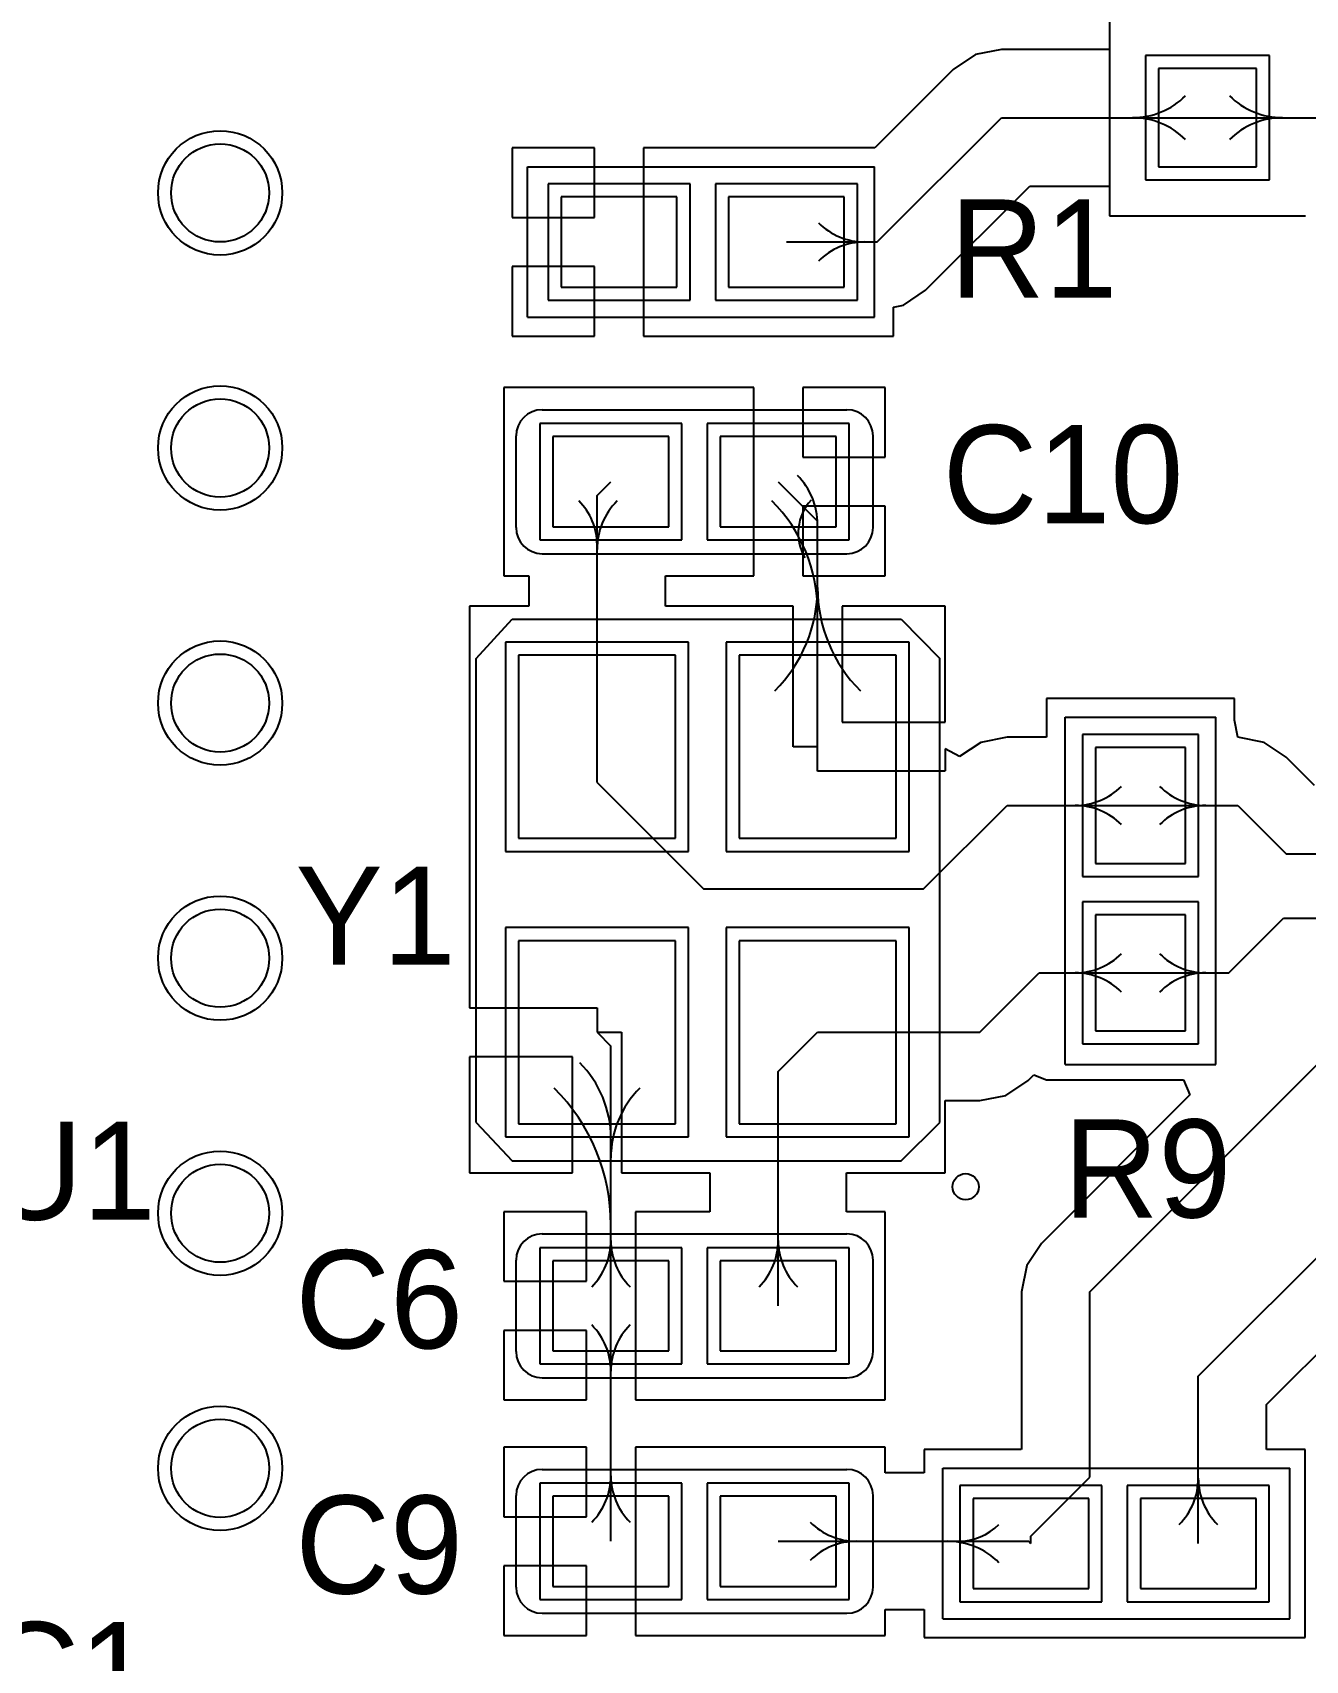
# Model space of a CAD drawing. Extents: x 99 to 149, y 18 to 126.
# Drawn here: x 107.84 to 117.73, y 89.73 to 102.37 of the extents above; entities that cross this region are included whole.
import ezdxf

# ---------------------------------------------------------------- set-up
doc = ezdxf.new("R2010")
doc.units = 0
doc.layers.get('0').update_dxf_attribs({"linetype": 'CONTINUOUS'})
for name, color, linetype in [('BOTTOMLAYER', 5, 'CONTINUOUS'), ('MECHANICAL16', 56, 'CONTINUOUS'), ('TOPLAYER', 1, 'CONTINUOUS'), ('TOPOVERLAY', 2, 'CONTINUOUS'), ('TOPSOLDER', 216, 'CONTINUOUS')]:
    doc.layers.add(name, color=color, linetype=linetype)

# ---------------------------------------------------------------- blocks, each defined once
blk = doc.blocks.new('R0402_5')
at = {"layer": 'TOPLAYER'}
for p, q in [((-0.850001, 0.349999), (-1.749999, 0.349999)), ((-1.749999, 0.349999), (-1.749999, -0.349999)), ((-0.850001, -0.349999), (-0.850001, 0.349999)), ((0.449999, 0.349999), (-0.449999, 0.349999)), ((-0.449999, 0.349999), (-0.449999, -0.349999)), ((0.449999, -0.349999), (0.449999, 0.349999)), ((-1.749999, -0.349999), (-0.850001, -0.349999)), ((-0.449999, -0.349999), (0.449999, -0.349999))]:
    blk.add_line(p, q, dxfattribs=at)
at = {"layer": 'TOPOVERLAY'}
for p, q in [((-2.011197, 0.5842), (-2.011197, -0.5842)), ((-2.011197, 0.5842), (0.6812, 0.5842)), ((0.6812, 0.5842), (0.6858, 0.5842)), ((0.6858, 0.5842), (0.6858, -0.5842)), ((-2.011197, -0.5842), (-1.9812, -0.5842)), ((-1.9812, -0.5842), (0.6858, -0.5842))]:
    blk.add_line(p, q, dxfattribs=at)
at = {"layer": 'TOPSOLDER'}
for p, q in [((-0.748401, 0.451599), (-1.851599, 0.451599)), ((-1.851599, 0.451599), (-1.851599, -0.451599)), ((-0.748401, -0.451599), (-0.748401, 0.451599)), ((0.551599, 0.451599), (-0.551599, 0.451599)), ((-0.551599, 0.451599), (-0.551599, -0.451599)), ((0.551599, -0.451599), (0.551599, 0.451599)), ((-1.851599, -0.451599), (-0.748401, -0.451599)), ((-0.551599, -0.451599), (0.551599, -0.451599))]:
    blk.add_line(p, q, dxfattribs=at)
blk = doc.blocks.new('OSCILLATOR_3_2X2_5_6')
at = {"layer": 'MECHANICAL16'}
for p, q in [((-1.506802, 2.108802), (-1.806799, 1.8088)), ((1.5172, 2.108802), (-1.506802, 2.108802)), ((1.7966, 1.8088), (1.5172, 2.108802)), ((-1.806799, 1.8088), (-1.806799, -1.794599)), ((1.7966, 1.8088), (1.7966, -1.794599)), ((-1.506799, -2.099399), (-1.806799, -1.794599)), ((1.7966, -1.794599), (1.5172, -2.099401)), ((1.5172, -2.099401), (-1.506799, -2.099399))]:
    blk.add_line(p, q, dxfattribs=at)
at = {"layer": 'TOPLAYER'}
for p, q in [((-0.2472, 1.820001), (-1.4664, 1.820001)), ((-1.4664, 1.820001), (-1.4664, 0.397601)), ((-0.2472, 0.397601), (-0.2472, 1.820001)), ((1.4664, 1.820001), (0.2472, 1.820001)), ((0.2472, 1.820001), (0.2472, 0.397601)), ((1.4664, 0.397601), (1.4664, 1.820001)), ((-1.4664, 0.397601), (-0.2472, 0.397601)), ((0.2472, 0.397601), (1.4664, 0.397601)), ((-0.247198, -0.397599), (-1.466398, -0.397599)), ((-1.466398, -0.397599), (-1.466398, -1.819999)), ((-0.247198, -1.819999), (-0.247198, -0.397599)), ((1.4664, -0.397596), (0.2472, -0.397596)), ((0.2472, -0.397596), (0.2472, -1.819996)), ((1.4664, -1.819996), (1.4664, -0.397596)), ((-1.466398, -1.819999), (-0.247198, -1.819999)), ((0.2472, -1.819996), (1.4664, -1.819996))]:
    blk.add_line(p, q, dxfattribs=at)
at = {"layer": 'TOPOVERLAY'}
for p, q in [((-1.506802, 2.108802), (-1.806799, 1.8088)), ((1.5172, 2.108802), (-1.506802, 2.108802)), ((1.7966, 1.8088), (1.5172, 2.108802)), ((-1.806799, 1.8088), (-1.806799, -1.794599)), ((1.7966, 1.8088), (1.7966, -1.794599)), ((-1.506799, -2.099399), (-1.806799, -1.794599)), ((1.7966, -1.794599), (1.5172, -2.099401)), ((1.5172, -2.099401), (-1.506799, -2.099399))]:
    blk.add_line(p, q, dxfattribs=at)
blk.add_circle((-2.006801, 2.308802), 0.1016, dxfattribs=at)
at = {"layer": 'TOPSOLDER'}
for p, q in [((-0.1456, 1.921601), (-1.568, 1.921601)), ((-1.568, 1.921601), (-1.568, 0.296001)), ((-0.1456, 0.296001), (-0.1456, 1.921601)), ((1.568, 1.921601), (0.1456, 1.921601)), ((0.1456, 1.921601), (0.1456, 0.296001)), ((1.568, 0.296001), (1.568, 1.921601)), ((-1.568, 0.296001), (-0.1456, 0.296001)), ((0.1456, 0.296001), (1.568, 0.296001)), ((-0.145598, -0.295999), (-1.567998, -0.295999)), ((-1.567998, -0.295999), (-1.567998, -1.921599)), ((-0.145598, -1.921599), (-0.145598, -0.295999)), ((1.568, -0.295996), (0.1456, -0.295996)), ((0.1456, -0.295996), (0.1456, -1.921596)), ((1.568, -1.921596), (1.568, -0.295996)), ((-1.567998, -1.921599), (-0.145598, -1.921599)), ((0.1456, -1.921596), (1.568, -1.921596))]:
    blk.add_line(p, q, dxfattribs=at)
blk = doc.blocks.new('R0402_19')
at = {"layer": 'TOPLAYER'}
for p, q in [((-0.850001, 0.349999), (-1.749999, 0.349999)), ((-1.749999, 0.349999), (-1.749999, -0.349999)), ((-0.850001, -0.349999), (-0.850001, 0.349999)), ((0.449999, 0.349999), (-0.449999, 0.349999)), ((-0.449999, 0.349999), (-0.449999, -0.349999)), ((0.449999, -0.349999), (0.449999, 0.349999)), ((-1.749999, -0.349999), (-0.850001, -0.349999)), ((-0.449999, -0.349999), (0.449999, -0.349999))]:
    blk.add_line(p, q, dxfattribs=at)
at = {"layer": 'TOPOVERLAY'}
for p, q in [((-2.011197, 0.5842), (-2.011197, -0.5842)), ((0.6812, 0.5842), (-2.011197, 0.5842)), ((0.6858, 0.5842), (0.6812, 0.5842)), ((0.6858, 0.5842), (0.6858, -0.5842)), ((-1.9812, -0.5842), (-2.011197, -0.5842)), ((0.6858, -0.5842), (-1.9812, -0.5842))]:
    blk.add_line(p, q, dxfattribs=at)
at = {"layer": 'TOPSOLDER'}
for p, q in [((-0.748401, 0.451599), (-1.851599, 0.451599)), ((-1.851599, 0.451599), (-1.851599, -0.451599)), ((-0.748401, -0.451599), (-0.748401, 0.451599)), ((0.551599, 0.451599), (-0.551599, 0.451599)), ((-0.551599, 0.451599), (-0.551599, -0.451599)), ((0.551599, -0.451599), (0.551599, 0.451599)), ((-1.851599, -0.451599), (-0.748401, -0.451599)), ((-0.551599, -0.451599), (0.551599, -0.451599))]:
    blk.add_line(p, q, dxfattribs=at)
blk = doc.blocks.new('R0402_23')
at = {"layer": 'TOPLAYER'}
for p, q in [((-0.850001, 0.349999), (-1.749999, 0.349999)), ((-1.749999, 0.349999), (-1.749999, -0.349999)), ((-0.850001, -0.349999), (-0.850001, 0.349999)), ((0.449999, 0.349999), (-0.449999, 0.349999)), ((-0.449999, 0.349999), (-0.449999, -0.349999)), ((0.449999, -0.349999), (0.449999, 0.349999)), ((-1.749999, -0.349999), (-0.850001, -0.349999)), ((-0.449999, -0.349999), (0.449999, -0.349999))]:
    blk.add_line(p, q, dxfattribs=at)
at = {"layer": 'TOPOVERLAY'}
for p, q in [((-2.0112, -0.5842), (-2.0112, 0.5842)), ((-2.0112, 0.5842), (0.6812, 0.5842)), ((0.6812, 0.5842), (0.6858, 0.5842)), ((0.6858, -0.5842), (0.6858, 0.5842)), ((-2.0112, -0.5842), (-1.9812, -0.5842)), ((-1.9812, -0.5842), (0.6858, -0.5842))]:
    blk.add_line(p, q, dxfattribs=at)
at = {"layer": 'TOPSOLDER'}
for p, q in [((-0.748401, 0.451599), (-1.851599, 0.451599)), ((-1.851599, 0.451599), (-1.851599, -0.451599)), ((-0.748401, -0.451599), (-0.748401, 0.451599)), ((0.551599, 0.451599), (-0.551599, 0.451599)), ((-0.551599, 0.451599), (-0.551599, -0.451599)), ((0.551599, -0.451599), (0.551599, 0.451599)), ((-1.851599, -0.451599), (-0.748401, -0.451599)), ((-0.551599, -0.451599), (0.551599, -0.451599))]:
    blk.add_line(p, q, dxfattribs=at)
blk = doc.blocks.new('C0402_34')
at = {"layer": 'TOPLAYER'}
for p, q in [((-0.850001, 0.349999), (-1.749999, 0.349999)), ((-1.749999, 0.349999), (-1.749999, -0.349999)), ((-0.850001, -0.349999), (-0.850001, 0.349999)), ((0.449999, 0.349999), (-0.449999, 0.349999)), ((-0.449999, 0.349999), (-0.449999, -0.349999)), ((0.449999, -0.349999), (0.449999, 0.349999)), ((-1.749999, -0.349999), (-0.850001, -0.349999)), ((-0.449999, -0.349999), (0.449999, -0.349999))]:
    blk.add_line(p, q, dxfattribs=at)
at = {"layer": 'TOPOVERLAY'}
for p, q in [((-1.8334, 0.5588), (0.5334, 0.5588)), ((-2.0366, -0.3556), (-2.0366, 0.3556)), ((0.7366, -0.3556), (0.7366, 0.3556)), ((-1.8334, -0.5588), (0.5334, -0.5588))]:
    blk.add_line(p, q, dxfattribs=at)
for centre, start, end in [((-1.8334, 0.355597), -270, -180), ((0.533397, 0.3556), -360, -270), ((-1.8334, -0.355597), -180, -90), ((0.533397, -0.3556), -90, 0)]:
    blk.add_arc(centre, 0.2032, start, end, dxfattribs=at)
at = {"layer": 'TOPSOLDER'}
for p, q in [((-0.748401, 0.451599), (-1.851599, 0.451599)), ((-1.851599, 0.451599), (-1.851599, -0.451599)), ((-0.748401, -0.451599), (-0.748401, 0.451599)), ((0.551599, 0.451599), (-0.551599, 0.451599)), ((-0.551599, 0.451599), (-0.551599, -0.451599)), ((0.551599, -0.451599), (0.551599, 0.451599)), ((-1.851599, -0.451599), (-0.748401, -0.451599)), ((-0.551599, -0.451599), (0.551599, -0.451599))]:
    blk.add_line(p, q, dxfattribs=at)
blk = doc.blocks.new('C0402_35')
at = {"layer": 'TOPLAYER'}
for p, q in [((-0.850001, 0.349999), (-1.749999, 0.349999)), ((-1.749999, 0.349999), (-1.749999, -0.349999)), ((-0.850001, -0.349999), (-0.850001, 0.349999)), ((0.449999, 0.349999), (-0.449999, 0.349999)), ((-0.449999, 0.349999), (-0.449999, -0.349999)), ((0.449999, -0.349999), (0.449999, 0.349999)), ((-1.749999, -0.349999), (-0.850001, -0.349999)), ((-0.449999, -0.349999), (0.449999, -0.349999))]:
    blk.add_line(p, q, dxfattribs=at)
at = {"layer": 'TOPOVERLAY'}
for p, q in [((0.5334, 0.5588), (-1.8334, 0.5588)), ((-2.0366, 0.3556), (-2.0366, -0.3556)), ((0.7366, 0.3556), (0.7366, -0.3556)), ((0.5334, -0.5588), (-1.8334, -0.5588))]:
    blk.add_line(p, q, dxfattribs=at)
for centre, start, end in [((-1.8334, 0.355597), 90, 180), ((0.533397, 0.3556), 0, 90), ((-1.8334, -0.355597), -180, -90), ((0.533397, -0.3556), -90, 0)]:
    blk.add_arc(centre, 0.2032, start, end, dxfattribs=at)
at = {"layer": 'TOPSOLDER'}
for p, q in [((-0.748401, 0.451599), (-1.851599, 0.451599)), ((-1.851599, 0.451599), (-1.851599, -0.451599)), ((-0.748401, -0.451599), (-0.748401, 0.451599)), ((0.551599, 0.451599), (-0.551599, 0.451599)), ((-0.551599, 0.451599), (-0.551599, -0.451599)), ((0.551599, -0.451599), (0.551599, 0.451599)), ((-1.851599, -0.451599), (-0.748401, -0.451599)), ((-0.551599, -0.451599), (0.551599, -0.451599))]:
    blk.add_line(p, q, dxfattribs=at)
blk = doc.blocks.new('C0402_37')
at = {"layer": 'TOPLAYER'}
for p, q in [((-0.850001, 0.349999), (-1.749999, 0.349999)), ((-1.749999, 0.349999), (-1.749999, -0.349999)), ((-0.850001, -0.349999), (-0.850001, 0.349999)), ((0.449999, 0.349999), (-0.449999, 0.349999)), ((-0.449999, 0.349999), (-0.449999, -0.349999)), ((0.449999, -0.349999), (0.449999, 0.349999)), ((-1.749999, -0.349999), (-0.850001, -0.349999)), ((-0.449999, -0.349999), (0.449999, -0.349999))]:
    blk.add_line(p, q, dxfattribs=at)
at = {"layer": 'TOPOVERLAY'}
for p, q in [((0.5334, 0.5588), (-1.8334, 0.5588)), ((-2.0366, 0.3556), (-2.0366, -0.3556)), ((0.7366, 0.3556), (0.7366, -0.3556)), ((0.5334, -0.5588), (-1.8334, -0.5588))]:
    blk.add_line(p, q, dxfattribs=at)
for centre, start, end in [((-1.8334, 0.355597), 90, 180), ((0.533397, 0.3556), 0, 90), ((-1.8334, -0.355597), -180, -90), ((0.533397, -0.3556), -90, 0)]:
    blk.add_arc(centre, 0.2032, start, end, dxfattribs=at)
at = {"layer": 'TOPSOLDER'}
for p, q in [((-0.748401, 0.451599), (-1.851599, 0.451599)), ((-1.851599, 0.451599), (-1.851599, -0.451599)), ((-0.748401, -0.451599), (-0.748401, 0.451599)), ((0.551599, 0.451599), (-0.551599, 0.451599)), ((-0.551599, 0.451599), (-0.551599, -0.451599)), ((0.551599, -0.451599), (0.551599, 0.451599)), ((-1.851599, -0.451599), (-0.748401, -0.451599)), ((-0.551599, -0.451599), (0.551599, -0.451599))]:
    blk.add_line(p, q, dxfattribs=at)

msp = doc.modelspace()

# ---------------------------------------------------------------- linework, layer by layer
at = {"layer": 'BOTTOMLAYER'}
for p, q in [((116.205, 102.471601), (116.205, 100.947601)), ((116.586, 102.090601), (116.586, 101.328601)), ((117.348, 102.090601), (116.586, 102.090601)), ((117.348, 101.328601), (117.348, 102.090601)), ((116.586, 101.328601), (117.348, 101.328601)), ((116.205, 100.947601), (117.729, 100.947601))]:
    msp.add_line(p, q, dxfattribs=at)
for centre in [(109.2962, 101.125401), (109.2962, 99.144201), (109.2962, 97.163001), (109.2962, 95.181801), (109.2962, 93.200601), (109.2962, 91.219401)]:
    msp.add_circle(centre, 0.381, dxfattribs=at)
at = {"layer": 'TOPLAYER'}
for p, q in [((116.205, 102.471601), (116.205, 102.240502)), ((115.163633, 102.20009), (114.991396, 102.085005)), ((115.3668, 102.240502), (115.163633, 102.20009)), ((116.205, 102.240502), (115.3668, 102.240502)), ((114.991396, 102.085005), (114.381791, 101.4754)), ((116.586, 102.090601), (116.586, 101.328601)), ((117.348, 102.090601), (116.586, 102.090601)), ((117.348, 101.328601), (117.348, 102.090601)), ((114.4016, 100.744401), (115.3668, 101.709601)), ((115.3668, 101.709601), (122.8598, 101.709601)), ((112.204599, 101.4754), (111.5641, 101.4754)), ((111.5641, 101.4754), (111.5641, 100.934901)), ((112.204599, 100.934901), (112.204599, 101.4754)), ((114.381791, 101.4754), (112.585599, 101.4754)), ((112.585599, 101.4754), (112.585599, 100.744147)), ((116.586, 101.328601), (117.348, 101.328601)), ((114.777004, 100.368997), (115.586708, 101.1787)), ((115.586708, 101.1787), (116.205, 101.1787)), ((116.205, 101.1787), (116.205, 100.947601)), ((111.5641, 100.934901), (112.204599, 100.934901)), ((116.205, 100.947601), (117.729, 100.947601)), ((112.585599, 100.744147), (112.585599, 100.013402)), ((113.695099, 100.744401), (114.4016, 100.744401)), ((112.204599, 100.553901), (111.5641, 100.553901)), ((111.5641, 100.553901), (111.5641, 100.013402)), ((112.204599, 100.013402), (112.204599, 100.553901)), ((114.604767, 100.253912), (114.777004, 100.368997)), ((114.526098, 100.238263), (114.604767, 100.253912)), ((114.526098, 100.013402), (114.526098, 100.238263)), ((111.5641, 100.013402), (112.204599, 100.013402)), ((112.585599, 100.013402), (114.526098, 100.013402)), ((113.441099, 99.613199), (111.5006, 99.613199)), ((111.5006, 99.613199), (111.5006, 98.151201)), ((113.441099, 98.881946), (113.441099, 99.613199)), ((114.462598, 99.613199), (113.822099, 99.613199)), ((113.822099, 99.613199), (113.822099, 99.0727)), ((114.462598, 99.0727), (114.462598, 99.613199)), ((113.822099, 99.0727), (114.462598, 99.0727)), ((112.224, 98.774601), (112.331599, 98.8822)), ((113.441099, 98.151201), (113.441099, 98.881946)), ((113.631599, 98.8822), (113.937598, 98.576201)), ((112.224, 96.823997), (112.224, 98.774601)), ((114.462598, 98.6917), (113.822099, 98.6917)), ((113.822099, 98.6917), (113.822099, 98.151201)), ((114.462598, 98.151201), (114.462598, 98.6917)), ((113.937598, 96.824), (113.937598, 98.576201)), ((111.5006, 98.151201), (111.693099, 98.151201)), ((111.693099, 98.151201), (111.693099, 97.916197)), ((112.7549, 97.916197), (112.7549, 98.151201)), ((112.7549, 98.151201), (113.441099, 98.151201)), ((113.822099, 98.151201), (114.462598, 98.151201)), ((111.693099, 97.916197), (111.2334, 97.916197)), ((111.2334, 97.916197), (111.2334, 95.7318)), ((112.946998, 97.916197), (112.7549, 97.916197)), ((113.747098, 97.9162), (112.946998, 97.9162)), ((112.946998, 97.9162), (112.946998, 97.916197)), ((113.747098, 96.823746), (113.747098, 97.9162)), ((114.928198, 97.9162), (114.128098, 97.9162)), ((114.128098, 97.9162), (114.128098, 97.0145)), ((114.928198, 97.0145), (114.928198, 97.9162)), ((117.177396, 97.198599), (115.715397, 97.198599)), ((115.715397, 97.198599), (115.715397, 96.898501)), ((117.177396, 97.029532), (117.177396, 97.198599)), ((114.128098, 97.0145), (114.928198, 97.0145)), ((117.203604, 96.898503), (117.177396, 97.029532)), ((115.206432, 96.858089), (115.040204, 96.74702)), ((115.409599, 96.898503), (115.206432, 96.858089)), ((115.409612, 96.898501), (115.409599, 96.898503)), ((115.715397, 96.898501), (115.409612, 96.898501)), ((117.406768, 96.858089), (117.203604, 96.898503)), ((117.579005, 96.743004), (117.406768, 96.858089)), ((112.224, 96.546601), (112.224, 96.823997)), ((113.937344, 96.823746), (113.747098, 96.823746)), ((113.937344, 96.6335), (113.937344, 96.823746)), ((115.040204, 96.74702), (114.928249, 96.80686)), ((114.928249, 96.80686), (114.928249, 96.637132)), ((117.797905, 96.524105), (117.579005, 96.743004)), ((114.924616, 96.6335), (113.937344, 96.6335)), ((114.928249, 96.637132), (114.924616, 96.6335)), ((112.224, 96.546601), (113.051501, 95.7191)), ((114.761099, 95.7191), (115.409599, 96.3676)), ((115.409599, 96.3676), (116.446397, 96.3676)), ((116.446397, 96.3676), (117.203601, 96.3676)), ((117.203601, 96.3676), (117.577997, 95.993204)), ((117.577997, 95.993204), (119.875399, 95.993204)), ((111.233397, 95.731802), (111.233394, 95.698594)), ((111.2334, 95.7318), (111.233397, 95.731802)), ((113.051501, 95.7191), (114.761099, 95.7191)), ((111.233394, 95.698594), (111.2334, 95.698594)), ((111.2334, 95.698594), (111.2334, 94.7969)), ((117.132199, 95.0676), (117.557804, 95.493205)), ((117.557804, 95.493205), (119.875399, 95.493205)), ((115.197799, 94.6064), (115.658999, 95.0676)), ((115.658999, 95.0676), (116.446397, 95.0676)), ((116.0526, 92.591001), (118.454805, 94.993206)), ((116.446397, 95.0676), (117.132199, 95.0676)), ((111.2334, 94.7969), (112.224254, 94.7969)), ((112.224254, 94.7969), (112.224254, 94.606654)), ((112.224, 94.6064), (112.331599, 94.4988)), ((112.224254, 94.606654), (112.4145, 94.606654)), ((112.4145, 94.606654), (112.4145, 93.5142)), ((113.631599, 94.300398), (113.9376, 94.6064)), ((113.9376, 94.6064), (115.197799, 94.6064)), ((112.331599, 92.4814), (112.331599, 94.4988)), ((112.0335, 94.4159), (111.2334, 94.4159)), ((111.2334, 94.4159), (111.2334, 93.5142)), ((112.0335, 93.5142), (112.0335, 94.4159)), ((113.631599, 92.4814), (113.631599, 94.300398)), ((115.400966, 94.11591), (115.573203, 94.230995)), ((115.573203, 94.230995), (115.618814, 94.276606)), ((115.618814, 94.276606), (115.715397, 94.236598)), ((115.715397, 94.236596), (115.715402, 94.236601)), ((115.715397, 94.236598), (115.715397, 94.236596)), ((115.715402, 94.236601), (116.781458, 94.236601)), ((116.781458, 94.236601), (116.830058, 94.119268)), ((114.9282, 93.5142), (114.9282, 94.075499)), ((114.9282, 94.075499), (115.197786, 94.075499)), ((115.197786, 94.075499), (115.197799, 94.075496)), ((115.197799, 94.075496), (115.400966, 94.11591)), ((116.830058, 94.119268), (115.677196, 92.966405)), ((116.8954, 91.935201), (118.953407, 93.993208)), ((111.2334, 93.5142), (112.0335, 93.5142)), ((112.4145, 93.5142), (113.100698, 93.5142)), ((113.100698, 93.5142), (113.100698, 93.212399)), ((114.1625, 93.212399), (114.1625, 93.5142)), ((114.1625, 93.5142), (114.9282, 93.5142)), ((112.141099, 93.212399), (111.5006, 93.212399)), ((111.5006, 93.212399), (111.5006, 92.6719)), ((112.141099, 92.6719), (112.141099, 93.212399)), ((113.100698, 93.212399), (112.522099, 93.212399)), ((112.522099, 93.212399), (112.522099, 92.481146)), ((114.462598, 93.212399), (114.1625, 93.212399)), ((114.462598, 91.750401), (114.462598, 93.212399)), ((115.677196, 92.966405), (115.562111, 92.794168)), ((117.426301, 91.715293), (118.627068, 92.91606)), ((115.562111, 92.794168), (115.521697, 92.591001)), ((111.5006, 92.6719), (112.141099, 92.6719)), ((115.521697, 92.591001), (115.521699, 92.590988)), ((115.521699, 92.590988), (115.521699, 91.369987)), ((116.0526, 91.150082), (116.0526, 92.591001)), ((112.331599, 90.6526), (112.331599, 92.4814)), ((112.522099, 92.481146), (112.522099, 91.750401)), ((112.141099, 92.2909), (111.5006, 92.2909)), ((111.5006, 92.2909), (111.5006, 91.750401)), ((112.141099, 91.750401), (112.141099, 92.2909)), ((116.8954, 90.635201), (116.8954, 91.935201)), ((111.5006, 91.750401), (112.141099, 91.750401)), ((112.522099, 91.750401), (114.462598, 91.750401)), ((117.426301, 91.3662), (117.426301, 91.715293)), ((112.141099, 91.383599), (111.5006, 91.383599)), ((111.5006, 91.383599), (111.5006, 90.8431)), ((112.141099, 90.8431), (112.141099, 91.383599)), ((114.462598, 91.383599), (112.522099, 91.383599)), ((112.522099, 91.383599), (112.522099, 90.652346)), ((114.462598, 91.183501), (114.462598, 91.383599)), ((115.517912, 91.3662), (114.764401, 91.3662)), ((114.764401, 91.3662), (114.764401, 91.183501)), ((115.521699, 91.369987), (115.517912, 91.3662)), ((117.726399, 91.3662), (117.426301, 91.3662)), ((117.726399, 89.904202), (117.726399, 91.3662)), ((114.764401, 91.183501), (114.462598, 91.183501)), ((115.5954, 90.692882), (116.0526, 91.150082)), ((111.5006, 90.8431), (112.141099, 90.8431)), ((115.5954, 90.635201), (115.5954, 90.692882)), ((112.522099, 90.652346), (112.522099, 89.921601)), ((113.631599, 90.6526), (115.578001, 90.6526)), ((115.578001, 90.6526), (115.5954, 90.635201)), ((112.141099, 90.4621), (111.5006, 90.4621)), ((111.5006, 90.4621), (111.5006, 89.921601)), ((112.141099, 89.921601), (112.141099, 90.4621)), ((114.462598, 89.921601), (114.462598, 90.121699)), ((114.462598, 90.121699), (114.764401, 90.121699)), ((114.764401, 90.121699), (114.764401, 89.904202)), ((111.5006, 89.921601), (112.141099, 89.921601)), ((112.522099, 89.921601), (114.462598, 89.921601)), ((114.764401, 89.904202), (117.726399, 89.904202))]:
    msp.add_line(p, q, dxfattribs=at)
for centre in [(109.2962, 101.125401), (109.2962, 99.144201), (109.2962, 97.163001), (109.2962, 95.181801), (109.2962, 93.200601), (109.2962, 91.219401)]:
    msp.add_circle(centre, 0.381, dxfattribs=at)
for centre, radius, start, end in [((116.384451, 102.29215), 0.582549, 270, 315), ((117.549549, 102.29215), 0.582549, 225, 270), ((116.384451, 101.127052), 0.582549, 45, 90), ((117.549549, 101.127052), 0.582549, 90, 135), ((114.302807, 101.252109), 0.507708, 225, 270), ((114.302807, 101.252109), 0.507708, 225, 270), ((114.302807, 100.236693), 0.507708, 90, 135), ((114.302807, 100.236693), 0.507708, 90, 135), ((113.401097, 98.551698), 0.536501, 0, 45), ((113.401097, 98.551698), 0.536501, 0, 45), ((111.74224, 98.392841), 0.481759, 0, 45), ((111.74224, 98.392841), 0.481759, 0, 45), ((112.757654, 98.356146), 0.533654, 135, 180), ((112.757654, 98.356146), 0.533654, 135, 180), ((112.726567, 97.877168), 1.211031, 0, 45), ((112.726567, 97.877168), 1.211031, 0, 45), ((114.16775, 98.482752), 0.381127, 137.515093, 210.000093), ((112.803158, 98.06004), 1.13444, 315, 360), ((112.803158, 98.06004), 1.13444, 315, 360), ((115.072038, 98.06004), 1.13444, 180, 225), ((115.072038, 98.06004), 1.13444, 180, 225), ((115.938689, 96.875308), 0.507708, 270, 315), ((115.938689, 96.875308), 0.507708, 270, 315), ((116.954104, 96.875308), 0.507708, 225, 270), ((116.954104, 96.875308), 0.507708, 225, 270), ((115.938689, 95.859892), 0.507708, 45, 90), ((115.938689, 95.859892), 0.507708, 45, 90), ((116.954104, 95.859892), 0.507708, 90, 135), ((116.954104, 95.859892), 0.507708, 90, 135), ((115.938689, 95.575308), 0.507708, 270, 315), ((115.938689, 95.575308), 0.507708, 270, 315), ((116.954104, 95.575308), 0.507708, 225, 270), ((116.954104, 95.575308), 0.507708, 225, 270), ((115.938689, 94.559892), 0.507708, 45, 90), ((115.938689, 94.559892), 0.507708, 45, 90), ((116.954104, 94.559892), 0.507708, 90, 135), ((116.954104, 94.559892), 0.507708, 90, 135), ((111.504324, 93.785124), 0.827275, 0, 45), ((111.504324, 93.785124), 0.827275, 0, 45), ((110.829794, 93.110594), 1.501805, 0, 45), ((110.829794, 93.110594), 1.501805, 0, 45), ((113.098671, 93.630128), 0.767072, 135, 180), ((113.098671, 93.630128), 0.767072, 135, 180), ((111.823891, 92.989108), 0.507708, 315, 360), ((111.823891, 92.989108), 0.507708, 315, 360), ((112.839307, 92.989108), 0.507708, 180, 225), ((112.839307, 92.989108), 0.507708, 180, 225), ((113.123891, 92.989108), 0.507708, 315, 360), ((113.123891, 92.989108), 0.507708, 315, 360), ((114.139307, 92.989108), 0.507708, 180, 225), ((114.139307, 92.989108), 0.507708, 180, 225), ((111.823891, 91.973692), 0.507708, 0, 45), ((111.823891, 91.973692), 0.507708, 0, 45), ((112.839307, 91.973692), 0.507708, 135, 180), ((112.839307, 91.973692), 0.507708, 135, 180), ((111.823891, 91.160308), 0.507708, 315, 360), ((111.823891, 91.160308), 0.507708, 315, 360), ((112.839307, 91.160308), 0.507708, 180, 225), ((112.839307, 91.160308), 0.507708, 180, 225), ((116.387692, 91.142909), 0.507708, 315, 360), ((116.387692, 91.142909), 0.507708, 315, 360), ((117.403108, 91.142909), 0.507708, 180, 225), ((117.403108, 91.142909), 0.507708, 180, 225), ((114.239307, 91.160308), 0.507708, 225, 270), ((114.239307, 91.160308), 0.507708, 225, 270), ((115.029699, 91.100902), 0.448302, 270, 315), ((115.029699, 91.100902), 0.448302, 270, 315), ((114.239307, 90.144892), 0.507708, 90, 135), ((114.239307, 90.144892), 0.507708, 90, 135), ((114.945688, 90.085489), 0.567111, 45, 90), ((114.945688, 90.085489), 0.567111, 45, 90)]:
    msp.add_arc(centre, radius, start, end, dxfattribs=at)
at = {"layer": 'TOPSOLDER'}
for p, q in [((116.4844, 102.192201), (116.4844, 101.227001)), ((117.4496, 102.192201), (116.4844, 102.192201)), ((117.4496, 101.227001), (117.4496, 102.192201)), ((116.4844, 101.227001), (117.4496, 101.227001))]:
    msp.add_line(p, q, dxfattribs=at)
for centre in [(109.2962, 101.125401), (109.2962, 99.144201), (109.2962, 97.163001), (109.2962, 95.181801), (109.2962, 93.200601), (109.2962, 91.219401)]:
    msp.add_circle(centre, 0.4826, dxfattribs=at)

# ---------------------------------------------------------------- block references
msp.add_blockref('R0402_23', (113.695099, 100.744401))
for name, p, rotation in [('C0402_34', (113.631599, 98.8822), 360), ('OSCILLATOR_3_2X2_5_6', (113.0808, 95.715201), 180), ('R0402_5', (116.446397, 96.3676), 90), ('C0402_37', (112.331599, 92.4814), 180), ('C0402_35', (112.331599, 90.6526), 180), ('R0402_19', (115.5954, 90.635201), 180)]:
    msp.add_blockref(name, p, dxfattribs=dict(rotation=rotation))

# ---------------------------------------------------------------- texts
at = {"layer": 'TOPOVERLAY'}
msp.add_text('R1', height=0.762, dxfattribs=at).set_placement((114.965099, 100.312601))
for s, p in [('C10', (114.9096, 98.560001)), ('Y1', (109.8804, 95.131001)), ('U1', (107.4928, 93.149801)), ('R9', (115.8494, 93.1672)), ('C6', (109.8804, 92.1512)), ('C9', (109.8804, 90.2462)), ('C1', (107.4674, 89.263601))]:
    msp.add_text(s, height=0.762, rotation=360, dxfattribs=at).set_placement(p)

doc.saveas('drawing.dxf')
